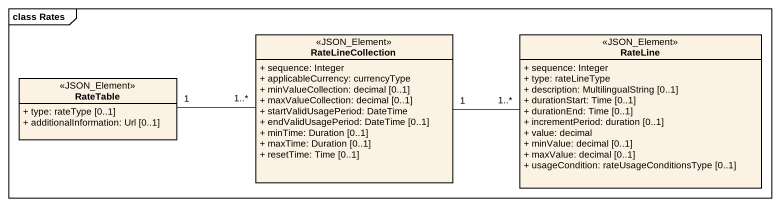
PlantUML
@startuml
mainframe class Rates
hide circle
hide empty members
skinparam classAttributeIconSize 0
class RateLineCollection <<JSON_Element>> {
  + sequence: Integer
  + applicableCurrency: currencyType
  + minValueCollection: decimal [0..1]
  + maxValueCollection: decimal [0..1]
  + startValidUsagePeriod: DateTime
  + endValidUsagePeriod: DateTime [0..1]
  + minTime: Duration [0..1]
  + maxTime: Duration [0..1]
  + resetTime: Time [0..1]
}
class RateLine <<JSON_Element>> {
  + sequence: Integer
  + type: rateLineType
  + description: MultilingualString [0..1]
  + durationStart: Time [0..1]
  + durationEnd: Time [0..1]
  + incrementPeriod: duration [0..1]
  + value: decimal
  + minValue: decimal [0..1]
  + maxValue: decimal [0..1]
  + usageCondition: rateUsageConditionsType [0..1]
}
class RateTable <<JSON_Element>> {
  + type: rateType [0..1]
  + additionalInformation: Url [0..1]
}
RateLineCollection "1" -right- "1..*" RateLine
RateTable "1" -right- "1..*" RateLineCollection
@enduml
